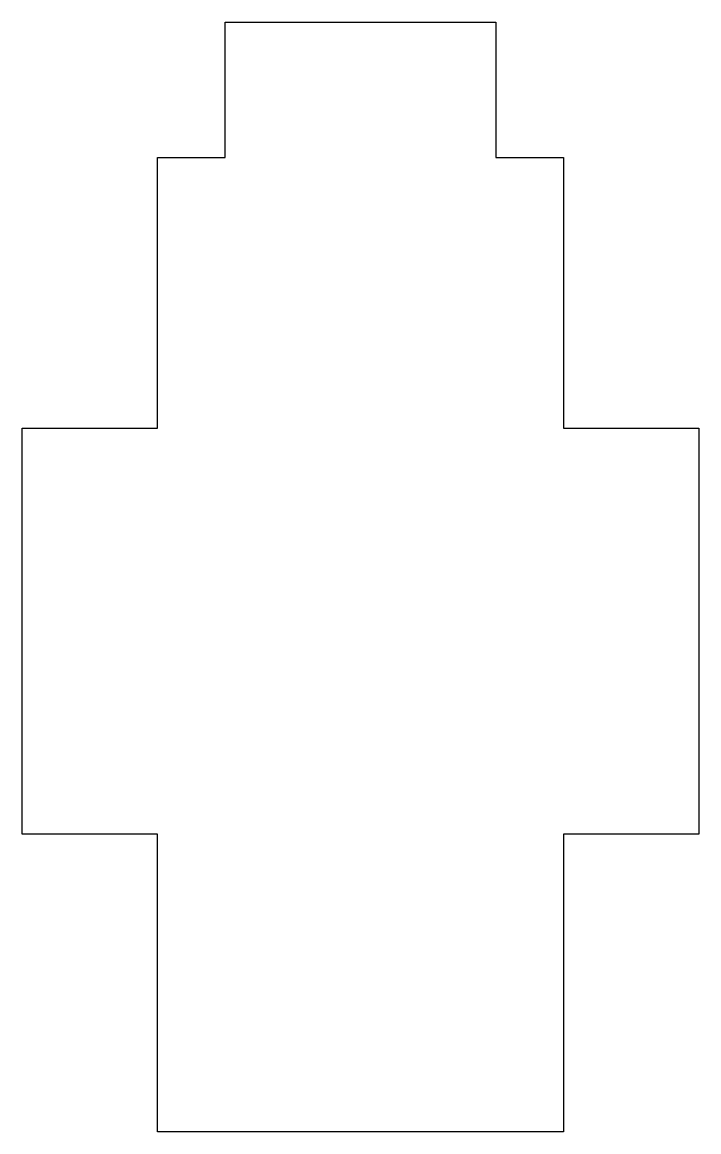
# Model space of a CAD drawing. Header units: millimetres. Extents: x -5 to 20, y 0 to 41.
import ezdxf

# ---------------------------------------------------------------- set-up
doc = ezdxf.new("R2010")
doc.units = ezdxf.units.MM

msp = doc.modelspace()

# ---------------------------------------------------------------- linework, layer by layer
at = {"color": 7, "linetype": 'Continuous', "lineweight": 25}
for p, q in [((2.5, 41), (12.5, 41)), ((2.5, 36), (2.5, 41)), ((12.5, 41), (12.5, 36)), ((0, 36), (2.5, 36)), ((0, 26), (0, 36)), ((12.5, 36), (15, 36)), ((15, 36), (15, 26)), ((-5, 26), (0, 26)), ((-5, 11), (-5, 26)), ((15, 26), (20, 26)), ((20, 26), (20, 11)), ((0, 11), (-5, 11)), ((0, 0), (0, 11)), ((15, 11), (15, 0)), ((20, 11), (15, 11)), ((15, 0), (0, 0))]:
    msp.add_line(p, q, dxfattribs=at)

doc.saveas('drawing.dxf')
